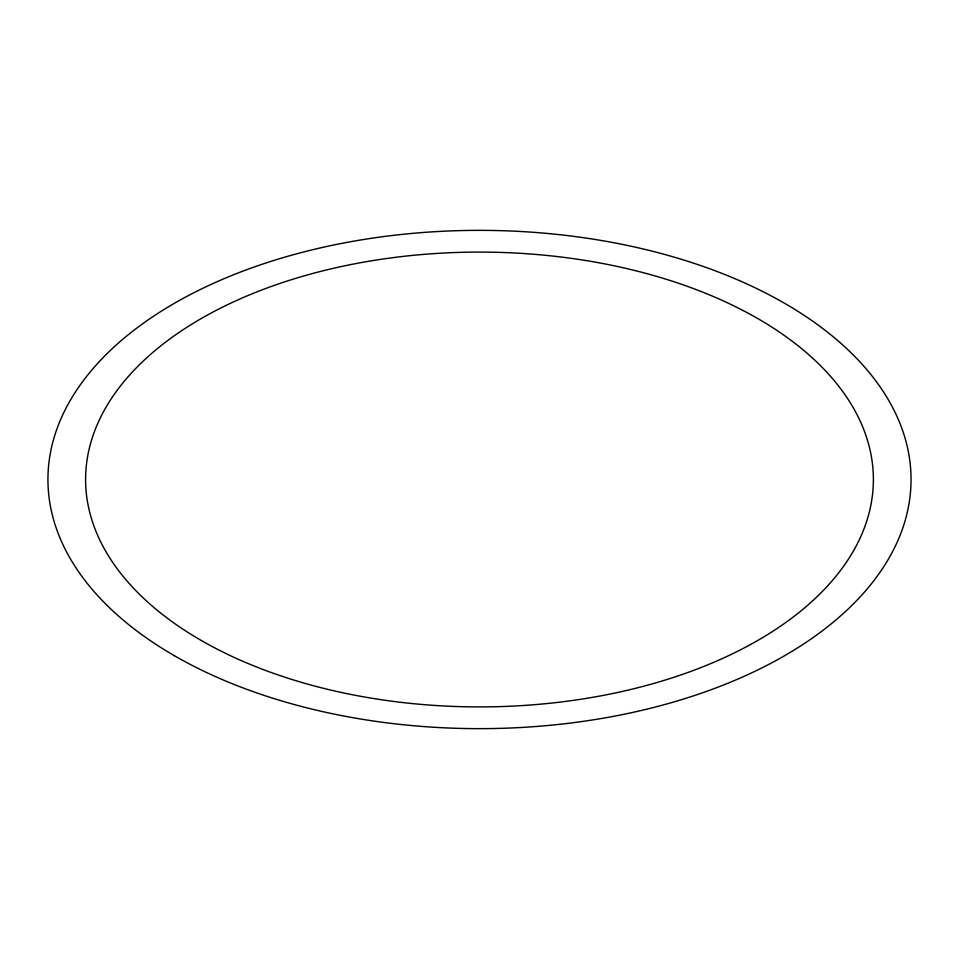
<?xml version="1.0" encoding="UTF-8"?>
<svg xmlns="http://www.w3.org/2000/svg" width="959" height="959" viewBox="0 0 959 959"><rect width="100%" height="100%" fill="white"/><g stroke="black" fill="none" stroke-linecap="round" stroke-linejoin="round"><path stroke-width="1.44" d="M174.346 655.68A431.55 249.148 0 0 0 896.341 543.981A431.55 249.148 0 0 0 367.812 238.839A431.55 249.148 0 0 0 174.346 655.68M282.557 676.443A393.885 227.403 0 0 0 873.385 479.5A393.885 227.403 0 0 0 282.557 282.557A393.885 227.403 0 0 0 282.557 676.443"/></g></svg>
